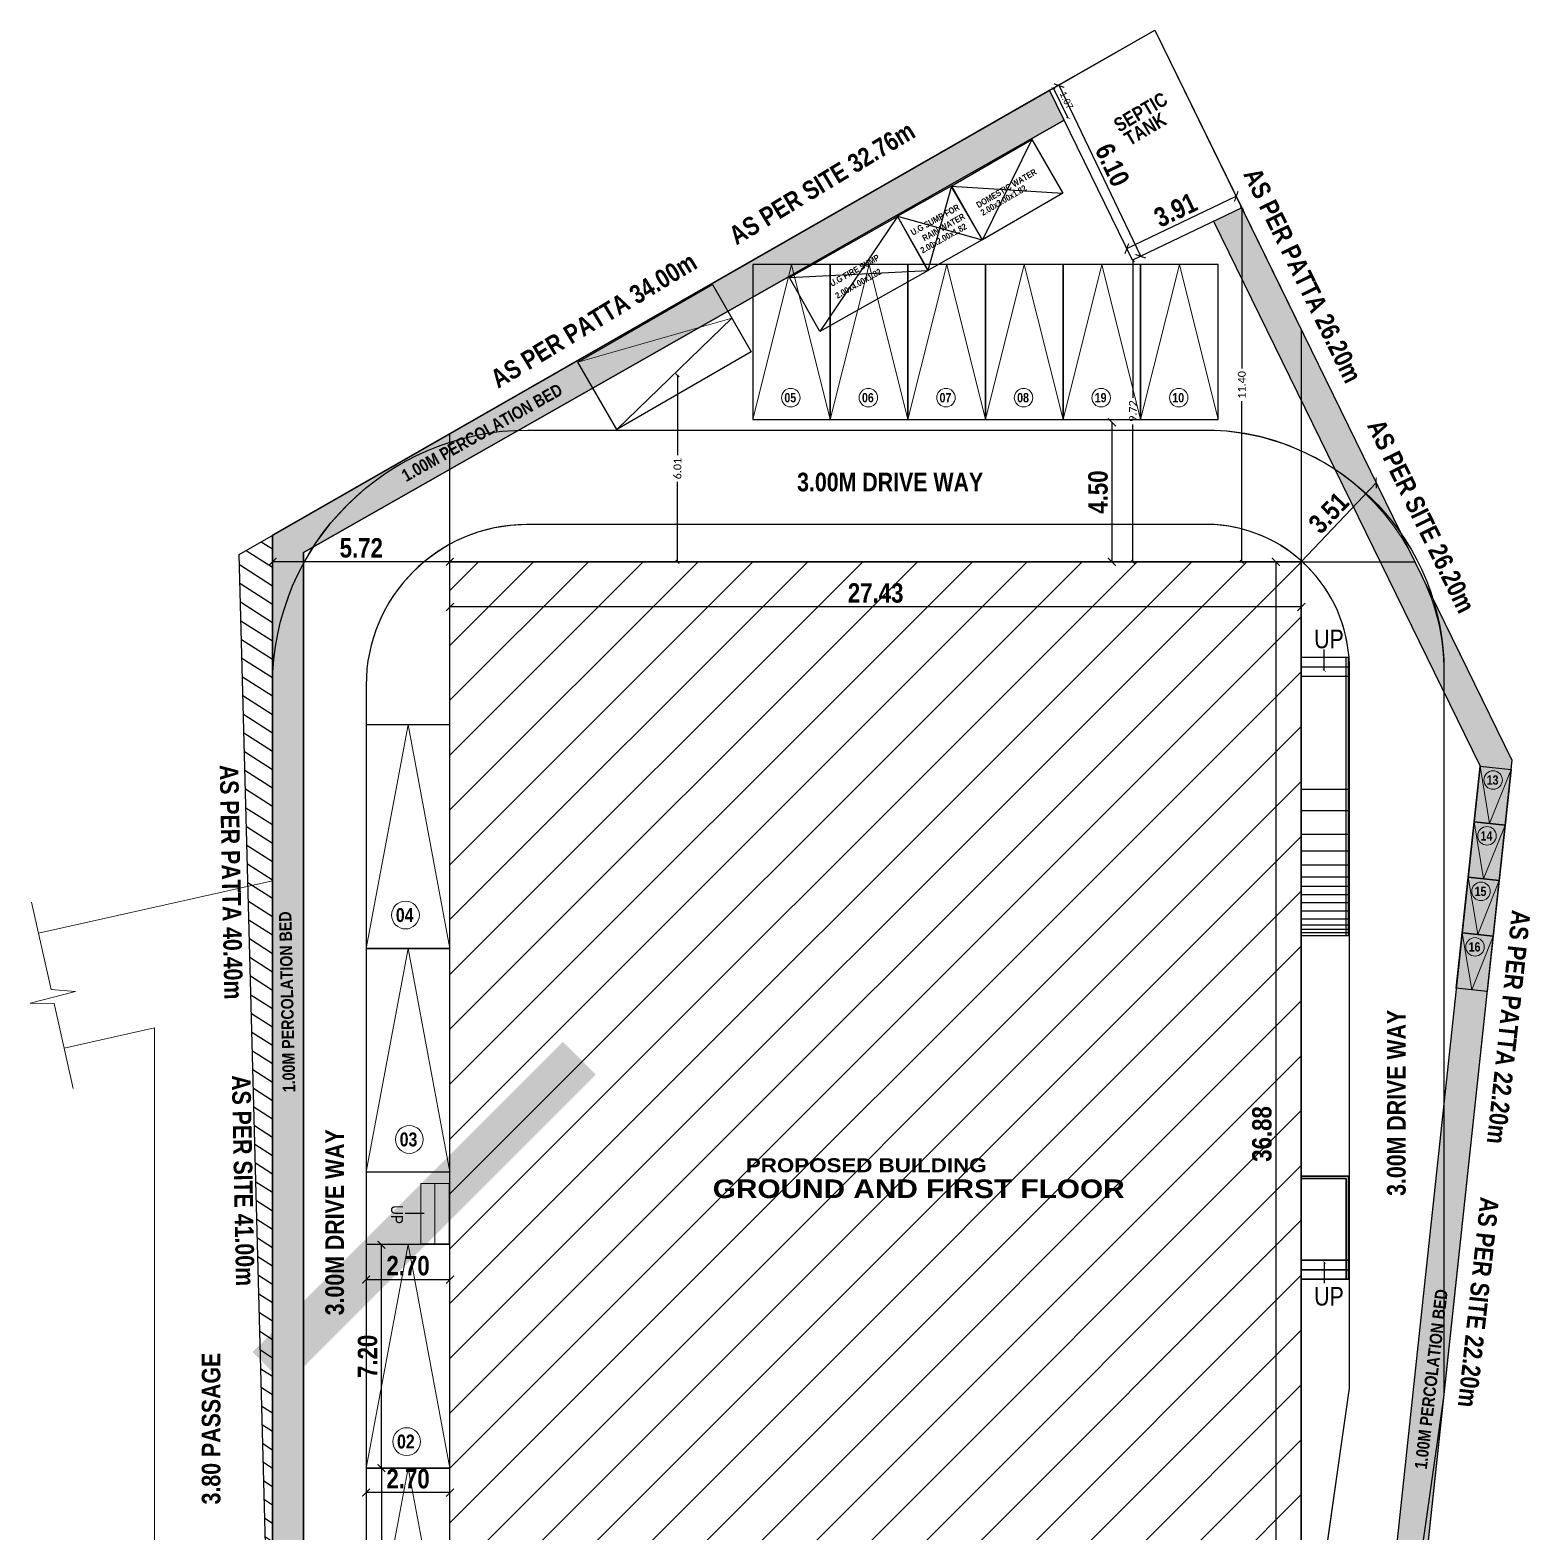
# Model space of a CAD drawing. Header units: metres. Extents: x -1560520 to -1560300, y 43639 to 43729.
# Drawn here: x -1560515.5 to -1560467.17, y 43680.48 to 43728.88 of the extents above; entities that cross this region are included whole.
import ezdxf
from ezdxf.enums import TextEntityAlignment as Align

# ---------------------------------------------------------------- set-up
doc = ezdxf.new("R2010")
doc.units = ezdxf.units.M
doc.header["$LTSCALE"] = 750
doc.header["$MEASUREMENT"] = 0
doc.header["$PDMODE"] = 35
doc.header["$PDSIZE"] = 50
doc.linetypes.add('( Hidden )', pattern=[0.375, 0.25, -0.125])
doc.linetypes.add('HIDDEN2', pattern=[0.1875, 0.125, -0.0625])
doc.layers.get('0').update_dxf_attribs({"lineweight": 5})
doc.layers.get('Defpoints').update_dxf_attribs({"lineweight": 0})
for name, color, linetype in [('A-ELEV-LGHT', 1, 'Continuous'), ('A-WALL-MSNY', 5, 'Continuous'), ('BLK_1_LVL_0_BLDG_FOOT_PRINT', 1, 'Continuous'), ('BLK_1_LVL_0_REAR_SETBACK', 11, 'Continuous'), ('BLK_1_LVL_0_SIDE_SETBACK1', 171, 'Continuous'), ('BLK_1_LVL_0_SIDE_SETBACK2', 102, 'Continuous'), ('BOUNDARY', 7, 'Continuous'), ('BOUNDRY', 6, 'Continuous'), ('CLIENT', 7, 'Continuous'), ('Cmda Text', 7, 'Continuous'), ('DRIVEWAY', 22, 'Continuous'), ('PLOT_BOUNDARY', 70, 'Continuous'), ('RWH', 4, 'Continuous'), ('SEPTIC_TANK_1', 146, 'Continuous')]:
    doc.layers.add(name, color=color, linetype=linetype)
for name, color, linetype, plot in [('BLK_1_COVERED_AREA', 140, 'Continuous', False), ('PARKING_SLOT', 30, 'Continuous', False), ('TWO_WHEELER_PARKING', 2, 'Continuous', False)]:
    doc.layers.add(name, color=color, linetype=linetype, plot=plot)
for name, color, linetype, lineweight in [('CAR', 1, 'Continuous', 13), ('hatch', 250, 'Continuous', 5), ('TEXT', 2, 'Continuous', 20), ('wall', 7, 'Continuous', 30)]:
    doc.layers.add(name, color=color, linetype=linetype, lineweight=lineweight)
doc.styles.add('AP DIM', font='swisscb.ttf')
doc.styles.add('CGR', font='ariblk.ttf')
doc.styles.add('cmda', font='swisscb.ttf')
doc.styles.add('MD', font='swissck.ttf')
doc.styles.add('SLS-Calibri', font='calibri.ttf')
doc.styles.get("Standard").update_dxf_attribs({"font": 'arial.ttf'})
doc.dimstyles.new('DURAI BUI', dxfattribs={"dimtxt": 0.25, "dimasz": 0.1, "dimexe": 0.18, "dimexo": 0.0625, "dimgap": 0.05, "dimtad": 1, "dimzin": 4, "dimdsep": 46, "dimtxsty": 'AP DIM', "dimblk": 'ARCHTICK', "dimcen": 0.09, "dimse1": 1, "dimse2": 1, "dimclrd": 8, "dimclre": 8, "dimclrt": 7, "dimadec": 0, "dimazin": 0, "dimtfac": 1, "dimtofl": 0, "dimtmove": 2, "dimatfit": 3, "dimfxl": 0, "dimtolj": 1, "dimtzin": 0, "dimarcsym": 0})
doc.dimstyles.new('SLS-ProjectName-OuterBlock(FloorPlan)', dxfattribs={"dimtxt": 0.25, "dimasz": 0.1, "dimexe": 0, "dimexo": 0, "dimgap": 0.1, "dimtad": 0, "dimzin": 1, "dimdsep": 46, "dimtxsty": 'SLS-Calibri', "dimblk1": 'OBLIQUE', "dimblk2": 'OBLIQUE', "dimsah": 1, "dimcen": 0, "dimse1": 1, "dimse2": 1, "dimadec": 0, "dimazin": 0, "dimtfac": 1, "dimtofl": 0, "dimtmove": 2, "dimatfit": 3, "dimfxl": 0, "dimtolj": 1, "dimtzin": 0, "dimlwd": -1, "dimarcsym": 0})
doc.dimstyles.get("Standard").update_dxf_attribs({"dimtxt": 0.22, "dimasz": 0.1, "dimexe": 0.18, "dimexo": 0.0625, "dimgap": 0.09, "dimtad": 1, "dimtoh": 1, "dimzin": 4, "dimdsep": 46, "dimtxsty": 'Standard', "dimblk": 'ARCHTICK', "dimcen": 0.09, "dimse1": 1, "dimse2": 1, "dimadec": 0, "dimazin": 0, "dimtfac": 1, "dimtix": 1, "dimtofl": 0, "dimtmove": 0, "dimatfit": 3, "dimldrblk": 'ARCHTICK', "dimfxl": 0, "dimtolj": 1, "dimtzin": 0, "dimarcsym": 0})

# ---------------------------------------------------------------- blocks, each defined once
blk = doc.blocks.new('_ArchTick')
at = {"color": 0, "linetype": 'ByBlock', "const_width": 0.15}
blk.add_lwpolyline([(-0.5, -0.5), (0.5, 0.5)], dxfattribs=at)
blk = doc.blocks.new('*D217')
at = {"color": 8, "lineweight": -2}
blk.add_line((-1560474.533987098, 43711.74289789959), (-1560472.119088484, 43714.28790224587), dxfattribs=at)
at = {"layer": 'Defpoints', "color": 0}
for p in [(-1560472.119088484, 43714.287902246), (-1560472.119088484, 43714.28790224587), (-1560474.533987099, 43711.7428978997)]:
    blk.add_point(p, dxfattribs=at)
at = {"color": 8, "lineweight": -2, "xscale": 0.25, "yscale": 0.25, "zscale": 0.25}
for p, rotation in [((-1560472.119088484, 43714.28790224587), 46.50261009259465), ((-1560474.533987098, 43711.74289789959), 226.5026100925946)]:
    blk.add_blockref('_ArchTick', p, dxfattribs=dict(at, rotation=rotation))
at = {"color": 7, "insert": (-1560473.649938032, 43713.32226744352), "char_height": 0.625, "attachment_point": 5, "rotation": 46.50261009259463, "style": 'AP DIM'}
blk.add_mtext('\\A1;3.51', dxfattribs=at)
blk = doc.blocks.new('A$C31197216')
at = {"layer": 'CAR'}
for p, q in [((-49.21249999990685, 0), (1.45519e-11, -196.8499999998603)), ((1.45519e-11, -196.8499999998603), (49.21249999990685, 0))]:
    blk.add_line(p, q, dxfattribs=at)
blk.add_lwpolyline([(-49.21249999989232, -196.8499999998603), (49.21249999990685, -196.8499999998603), (49.21249999990685, 0), (-49.21249999990685, 0)], close=True, dxfattribs=at)
blk = doc.blocks.new('*D219')
at = {"color": 8, "lineweight": -2}
blk.add_line((-1560474.533987099, 43710.28969143616), (-1560501.965987555, 43710.28969143616), dxfattribs=at)
at = {"layer": 'Defpoints', "color": 0}
for p in [(-1560501.965987555, 43711.74289789968), (-1560474.533987099, 43711.74289789968), (-1560501.965987555, 43710.28969143616)]:
    blk.add_point(p, dxfattribs=at)
at = {"color": 8, "lineweight": -2, "xscale": 0.25, "yscale": 0.25, "zscale": 0.25, "rotation": 180}
blk.add_blockref('_ArchTick', (-1560501.965987555, 43710.28969143616), dxfattribs=at)
at = {"color": 8, "lineweight": -2, "xscale": 0.25, "yscale": 0.25, "zscale": 0.25}
blk.add_blockref('_ArchTick', (-1560474.533987099, 43710.28969143616), dxfattribs=at)
at = {"color": 7, "insert": (-1560488.249987327, 43710.7351053972), "char_height": 0.625, "attachment_point": 5, "style": 'AP DIM'}
blk.add_mtext('\\A1;27.43', dxfattribs=at)
blk = doc.blocks.new('*D220')
at = {"color": 8, "lineweight": -2}
blk.add_line((-1560475.355958273, 43711.74289789968), (-1560475.355958273, 43674.86209789968), dxfattribs=at)
at = {"layer": 'Defpoints', "color": 0}
for p in [(-1560474.533987099, 43711.74289789968), (-1560475.355958273, 43674.86209789968), (-1560474.533987099, 43674.86209789968)]:
    blk.add_point(p, dxfattribs=at)
at = {"color": 8, "lineweight": -2, "xscale": 0.25, "yscale": 0.25, "zscale": 0.25}
for p, rotation in [((-1560475.355958273, 43711.74289789968), 90), ((-1560475.355958273, 43674.86209789968), 270)]:
    blk.add_blockref('_ArchTick', p, dxfattribs=dict(at, rotation=rotation))
at = {"color": 7, "insert": (-1560475.801372235, 43693.30249789944), "char_height": 0.625, "attachment_point": 5, "rotation": 90, "style": 'AP DIM'}
blk.add_mtext('\\A1;36.88', dxfattribs=at)
blk = doc.blocks.new('*D224')
at = {"color": 8, "lineweight": -2}
blk.add_line((-1560501.965987555, 43711.74289789968), (-1560507.680987555, 43711.74289789968), dxfattribs=at)
at = {"layer": 'Defpoints', "color": 0}
for p in [(-1560507.680987555, 43711.74289789968), (-1560507.680987555, 43711.74289789968), (-1560501.965987555, 43711.74289789968)]:
    blk.add_point(p, dxfattribs=at)
at = {"color": 8, "lineweight": -2, "xscale": 0.25, "yscale": 0.25, "zscale": 0.25, "rotation": 180}
blk.add_blockref('_ArchTick', (-1560507.680987555, 43711.74289789968), dxfattribs=at)
at = {"color": 8, "lineweight": -2, "xscale": 0.25, "yscale": 0.25, "zscale": 0.25}
blk.add_blockref('_ArchTick', (-1560501.965987555, 43711.74289789968), dxfattribs=at)
at = {"color": 7, "insert": (-1560504.823487555, 43712.18871770487), "char_height": 0.625, "attachment_point": 5, "style": 'AP DIM'}
blk.add_mtext('\\A1;5.72', dxfattribs=at)
blk = doc.blocks.new('*D225')
at = {"color": 8, "lineweight": -2}
blk.add_line((-1560480.63601387, 43716.23869789968), (-1560480.63601387, 43711.74289789968), dxfattribs=at)
at = {"layer": 'Defpoints', "color": 0}
for p in [(-1560480.703152369, 43716.23869789968), (-1560480.703152369, 43711.74289789968), (-1560480.63601387, 43711.74289789968)]:
    blk.add_point(p, dxfattribs=at)
at = {"color": 8, "lineweight": -2, "xscale": 0.25, "yscale": 0.25, "zscale": 0.25}
for p, rotation in [((-1560480.63601387, 43716.23869789968), 90), ((-1560480.63601387, 43711.74289789968), 270)]:
    blk.add_blockref('_ArchTick', p, dxfattribs=dict(at, rotation=rotation))
at = {"color": 7, "insert": (-1560481.081833674, 43713.99079789942), "char_height": 0.625, "attachment_point": 5, "rotation": 90, "style": 'AP DIM'}
blk.add_mtext('\\A1;4.50', dxfattribs=at)
blk = doc.blocks.new('*D226')
at = {"color": 8, "lineweight": -2}
blk.add_line((-1560479.710235242, 43721.58982182305), (-1560482.338883507, 43727.0902810829), dxfattribs=at)
at = {"layer": 'Defpoints', "color": 0}
for p in [(-1560482.606766122, 43726.96226101438), (-1560482.338883507, 43727.0902810829), (-1560479.978117857, 43721.46180175453)]:
    blk.add_point(p, dxfattribs=at)
at = {"color": 8, "lineweight": -2, "xscale": 0.25, "yscale": 0.25, "zscale": 0.25}
for p, rotation in [((-1560482.338883507, 43727.0902810829), 115.5429555770921), ((-1560479.710235242, 43721.58982182305), 295.5429555770922)]:
    blk.add_blockref('_ArchTick', p, dxfattribs=dict(at, rotation=rotation))
at = {"color": 7, "insert": (-1560480.622679163, 43724.53210845601), "char_height": 0.625, "attachment_point": 5, "rotation": 295.54295557709213, "style": 'AP DIM'}
blk.add_mtext('\\A1;6.10', dxfattribs=at)
blk = doc.blocks.new('*D227')
at = {"color": 8, "lineweight": -2}
blk.add_line((-1560480.157344813, 43721.83683503128), (-1560476.630662881, 43723.52222272334), dxfattribs=at)
at = {"layer": 'Defpoints', "color": 0}
for p in [(-1560476.630662881, 43723.52222272334), (-1560476.451435925, 43723.14718944683), (-1560479.978117856, 43721.46180175466)]:
    blk.add_point(p, dxfattribs=at)
at = {"color": 8, "lineweight": -2, "xscale": 0.25, "yscale": 0.25, "zscale": 0.25}
for p, rotation in [((-1560476.630662881, 43723.52222272334), 25.54295557063936), ((-1560480.157344813, 43721.83683503128), 205.5429555706393)]:
    blk.add_blockref('_ArchTick', p, dxfattribs=dict(at, rotation=rotation))
at = {"color": 7, "insert": (-1560478.58606085, 43723.08140908869), "char_height": 0.625, "attachment_point": 5, "rotation": 25.542955570639368, "style": 'AP DIM'}
blk.add_mtext('\\A1;3.91', dxfattribs=at)
blk = doc.blocks.new('A$C5BB5089D')
at = {"layer": 'CAR'}
for p, q in [((0, 7.200000000000045), (-1.349999999999965, 0)), ((1.350000000000022, 0), (0, 7.200000000000045))]:
    blk.add_line(p, q, dxfattribs=at)
blk.add_lwpolyline([(-1.349999999999965, 0), (1.350000000000022, 0), (1.350000000000022, 7.200000000000045), (-1.349999999999965, 7.200000000000045)], close=True, dxfattribs=at)
blk = doc.blocks.new('*D229')
at = {"color": 8, "lineweight": -2}
blk.add_line((-1560504.173237949, 43682.53528297548), (-1560504.173237949, 43675.33528297547), dxfattribs=at)
at = {"layer": 'Defpoints', "color": 0}
for p in [(-1560504.665987555, 43682.53528297548), (-1560504.665987555, 43675.33528297547), (-1560504.173237949, 43675.33528297547)]:
    blk.add_point(p, dxfattribs=at)
at = {"color": 8, "lineweight": -2, "xscale": 0.25, "yscale": 0.25, "zscale": 0.25}
for p, rotation in [((-1560504.173237949, 43682.53528297548), 90), ((-1560504.173237949, 43675.33528297547), 270)]:
    blk.add_blockref('_ArchTick', p, dxfattribs=dict(at, rotation=rotation))
at = {"color": 7, "insert": (-1560504.61865191, 43678.93528297522), "char_height": 0.625, "attachment_point": 5, "rotation": 90, "style": 'AP DIM'}
blk.add_mtext('\\A1;7.20', dxfattribs=at)
blk = doc.blocks.new('*D230')
at = {"color": 8, "lineweight": -2}
blk.add_line((-1560504.173237949, 43682.53528297548), (-1560504.173237949, 43689.73528297548), dxfattribs=at)
at = {"layer": 'Defpoints', "color": 0}
for p in [(-1560504.665987555, 43689.73528297548), (-1560504.173237949, 43689.73528297548), (-1560504.665987555, 43682.53528297548)]:
    blk.add_point(p, dxfattribs=at)
at = {"color": 8, "lineweight": -2, "xscale": 0.25, "yscale": 0.25, "zscale": 0.25}
for p, rotation in [((-1560504.173237949, 43689.73528297548), 90), ((-1560504.173237949, 43682.53528297548), 270)]:
    blk.add_blockref('_ArchTick', p, dxfattribs=dict(at, rotation=rotation))
at = {"color": 7, "insert": (-1560504.61865191, 43686.13528297522), "char_height": 0.625, "attachment_point": 5, "rotation": 90, "style": 'AP DIM'}
blk.add_mtext('\\A1;7.20', dxfattribs=at)
blk = doc.blocks.new('*D231')
at = {"color": 8, "lineweight": -2}
blk.add_line((-1560504.665987555, 43688.60915895375), (-1560501.965987555, 43688.60915895375), dxfattribs=at)
at = {"layer": 'Defpoints', "color": 0}
for p in [(-1560504.665987555, 43689.39836641223), (-1560501.965987555, 43689.39836641223), (-1560501.965987555, 43688.60915895375)]:
    blk.add_point(p, dxfattribs=at)
at = {"color": 8, "lineweight": -2, "xscale": 0.25, "yscale": 0.25, "zscale": 0.25, "rotation": 180}
blk.add_blockref('_ArchTick', (-1560504.665987555, 43688.60915895375), dxfattribs=at)
at = {"color": 8, "lineweight": -2, "xscale": 0.25, "yscale": 0.25, "zscale": 0.25}
blk.add_blockref('_ArchTick', (-1560501.965987555, 43688.60915895375), dxfattribs=at)
at = {"color": 7, "insert": (-1560503.315987555, 43689.05457291479), "char_height": 0.625, "attachment_point": 5, "style": 'AP DIM'}
blk.add_mtext('\\A1;2.70', dxfattribs=at)
blk = doc.blocks.new('*D232')
at = {"color": 8, "lineweight": -2}
blk.add_line((-1560501.965987555, 43681.74373200274), (-1560504.665987555, 43681.74373200274), dxfattribs=at)
at = {"layer": 'Defpoints', "color": 0}
for p in [(-1560504.665987555, 43682.53528297548), (-1560501.965987555, 43682.53528297548), (-1560504.665987555, 43681.74373200274)]:
    blk.add_point(p, dxfattribs=at)
at = {"color": 8, "lineweight": -2, "xscale": 0.25, "yscale": 0.25, "zscale": 0.25, "rotation": 180}
blk.add_blockref('_ArchTick', (-1560504.665987555, 43681.74373200274), dxfattribs=at)
at = {"color": 8, "lineweight": -2, "xscale": 0.25, "yscale": 0.25, "zscale": 0.25}
blk.add_blockref('_ArchTick', (-1560501.965987555, 43681.74373200274), dxfattribs=at)
at = {"color": 7, "insert": (-1560503.315987555, 43682.18914596377), "char_height": 0.625, "attachment_point": 5, "style": 'AP DIM'}
blk.add_mtext('\\A1;2.70', dxfattribs=at)
blk = doc.blocks.new('*D183')
at = {"layer": 'Defpoints', "color": 0}
for p in [(-1560482.647120038, 43726.93915367207), (-1560482.516079347, 43727.00323487737), (-1560482.178747522, 43725.98137115232)]:
    blk.add_point(p, dxfattribs=at)
at = {"layer": 'RWH', "color": 0, "lineweight": -2}
blk.add_line((-1560482.04770683, 43726.04545235762), (-1560482.516079347, 43727.00323487737), dxfattribs=at)
at = {"layer": 'RWH', "color": 0, "lineweight": -2, "xscale": 0.1, "yscale": 0.1, "zscale": 0.1}
for p, rotation in [((-1560482.516079347, 43727.00323487737), 116.059447370734), ((-1560482.04770683, 43726.04545235762), 296.0594473707339)]:
    blk.add_blockref('_ArchTick', p, dxfattribs=dict(at, rotation=rotation))
at = {"layer": 'RWH', "color": 0, "insert": (-1560482.100135755, 43726.61322615376), "char_height": 0.22, "attachment_point": 5, "rotation": 296.059447370734}
blk.add_mtext('\\A1;1.07', dxfattribs=at)
blk = doc.blocks.new('_Oblique')
at = {"color": 0, "linetype": 'ByBlock', "lineweight": -2}
blk.add_line((-0.5, -0.5), (0.5, 0.5), dxfattribs=at)
blk = doc.blocks.new('*D187')
at = {"layer": 'Defpoints', "color": 0}
for p in [(-1560479.978117857, 43721.46180175467), (-1560479.978117857, 43711.74289789864), (-1560479.960927454, 43711.74289789864)]:
    blk.add_point(p, dxfattribs=at)
at = {"layer": 'SEPTIC_TANK_1', "color": 0}
for p, q in [((-1560479.960927454, 43721.46180175467), (-1560479.960927454, 43717.03263828819)), ((-1560479.960927454, 43711.74289789864), (-1560479.960927454, 43716.17206136511))]:
    blk.add_line(p, q, dxfattribs=at)
at = {"layer": 'SEPTIC_TANK_1', "color": 0, "xscale": 0.1, "yscale": 0.1, "zscale": 0.1}
for p, rotation in [((-1560479.960927454, 43721.46180175467), 90), ((-1560479.960927454, 43711.74289789864), 270)]:
    blk.add_blockref('_Oblique', p, dxfattribs=dict(at, rotation=rotation))
at = {"layer": 'SEPTIC_TANK_1', "color": 0, "lineweight": -2, "insert": (-1560479.960927454, 43716.60234982639), "char_height": 0.25, "attachment_point": 5, "rotation": 90, "style": 'SLS-Calibri'}
blk.add_mtext('\\A1;9.72', dxfattribs=at)
blk = doc.blocks.new('*D188')
at = {"layer": 'Defpoints', "color": 0}
for p in [(-1560476.451435925, 43723.1471894466), (-1560476.451435925, 43711.74289789968), (-1560476.451435926, 43711.74289789968)]:
    blk.add_point(p, dxfattribs=at)
at = {"layer": 'SEPTIC_TANK_1', "color": 0}
for p, q in [((-1560476.451435926, 43723.1471894466), (-1560476.451435926, 43717.97042828853)), ((-1560476.451435926, 43711.74289789968), (-1560476.451435926, 43716.91965905776))]:
    blk.add_line(p, q, dxfattribs=at)
at = {"layer": 'SEPTIC_TANK_1', "color": 0, "xscale": 0.1, "yscale": 0.1, "zscale": 0.1}
for p, rotation in [((-1560476.451435926, 43723.1471894466), 90), ((-1560476.451435926, 43711.74289789968), 270)]:
    blk.add_blockref('_Oblique', p, dxfattribs=dict(at, rotation=rotation))
at = {"layer": 'SEPTIC_TANK_1', "color": 0, "lineweight": -2, "insert": (-1560476.451435926, 43717.44504367288), "char_height": 0.25, "attachment_point": 5, "rotation": 90, "style": 'SLS-Calibri'}
blk.add_mtext('\\A1;11.40', dxfattribs=at)
blk = doc.blocks.new('*D261')
at = {"layer": 'Defpoints', "color": 0}
for p in [(-1560496.234845662, 43717.75065870201), (-1560494.635404442, 43717.75065870201), (-1560496.234845662, 43711.74289789969)]:
    blk.add_point(p, dxfattribs=at)
at = {"layer": 'DRIVEWAY', "color": 0}
for p, q in [((-1560494.635404442, 43717.75065870201), (-1560494.635404442, 43715.17495137775)), ((-1560494.635404442, 43711.74289789969), (-1560494.635404442, 43714.31860522393))]:
    blk.add_line(p, q, dxfattribs=at)
at = {"layer": 'DRIVEWAY', "color": 0, "xscale": 0.1, "yscale": 0.1, "zscale": 0.1}
for p, rotation in [((-1560494.635404442, 43717.75065870201), 90), ((-1560494.635404442, 43711.74289789969), 270)]:
    blk.add_blockref('_Oblique', p, dxfattribs=dict(at, rotation=rotation))
at = {"layer": 'DRIVEWAY', "color": 0, "lineweight": -2, "insert": (-1560494.635404442, 43714.7467783006), "char_height": 0.25, "attachment_point": 5, "rotation": 90, "style": 'SLS-Calibri'}
blk.add_mtext('\\A1;6.01', dxfattribs=at)

msp = doc.modelspace()

# ---------------------------------------------------------------- hatches: boundary and pattern name
at = {"layer": 'BOUNDARY'}
h = msp.add_hatch(dxfattribs=at)
h.set_pattern_fill('ANSI31', color=8, scale=3.999991999999997, angle=102.5581968054167)
h.set_pattern_definition([(147.5581968054166, (-1560088.305436462, 43531.49162036674), (-0.2682208019670638, -0.4219675359469555), [])])
h.paths.add_polyline_path([(-1560507.680987555, 43671.59914499147), (-1560507.680987555, 43712.6002530547), (-1560508.758723248, 43711.98294780206)])
at = {"layer": 'BOUNDRY'}
h = msp.add_hatch(dxfattribs=at)
h.set_pattern_fill('HONEY', color=8, scale=2)
h.set_pattern_definition([(0, (-1560854.514480822, 43286.84376629828), (0.375, 0.2165063509461096), [0.25, -0.5]), (120, (-1560854.514480822, 43286.84376629828), (-0.3749999999999999, 0.2165063509461097), [0.2499999999999998, -0.5]), (59.99999999999999, (-1560854.514480822, 43286.84376629828), (1e-16, 0.4330127018922196), [-0.5, 0.25])])
h.paths.add_polyline_path([(-1560477.353734855, 43722.71598426832), (-1560468.771078719, 43705.16517222207), (-1560470.714874045, 43687.0729179111), (-1560472.62830547, 43669.25286030282), (-1560471.635134303, 43669.14615599487), (-1560467.745976164, 43705.34525428682), (-1560476.451435925, 43723.14718944677)])
h.paths.add_polyline_path([(-1560506.680987557, 43712.03843431908), (-1560482.178747522, 43725.98137115232), (-1560482.648451394, 43726.94187618175), (-1560507.680987555, 43712.6002530547), (-1560507.680987555, 43672.58401190772), (-1560506.680987555, 43672.58401190772)])
at = {"layer": 'hatch'}
h = msp.add_hatch(dxfattribs=at)
h.set_pattern_fill('ANSI31', color=256, scale=10)
h.set_pattern_definition([(45, (-1560492.430805594, 43692.06904847758), (-0.8838834764831842, 0.8838834764831844), [])])
h.paths.add_polyline_path([(-1560501.965987555, 43711.74289789968), (-1560474.533987099, 43711.74289789968), (-1560474.533987099, 43674.86209789968), (-1560501.965987555, 43674.86209789968)])

# ---------------------------------------------------------------- linework, layer by layer
at = {"color": 255, "linetype": '( Hidden )', "ltscale": 5}
for p, q in [((-1560499.451772278, 43715.99094176076), (-1560477.327433664, 43715.99094176076)), ((-1560499.502775237, 43712.94294176077), (-1560477.327433664, 43712.94294176077)), ((-1560472.985175238, 43708.3674054136), (-1560472.985175238, 43685.39390173003)), ((-1560469.937175238, 43708.20376313433), (-1560469.937175238, 43686.10818752025)), ((-1560504.665987555, 43707.76134176076), (-1560504.665987555, 43669.4507717649)), ((-1560473.024661133, 43684.83590648723), (-1560475.352266196, 43668.47197713837)), ((-1560469.967549003, 43684.68427991158), (-1560472.259759309, 43668.56918888013))]:
    msp.add_line(p, q, dxfattribs=at)
at = {"color": 255, "linetype": '( Hidden )', "ltscale": 20}
msp.add_line((-1560471.029719837, 43712.06023471672), (-1560470.64986141, 43711.28345609028), dxfattribs=at)
msp.add_line((-1560471.029719837, 43712.06023471672), (-1560470.64986141, 43711.28345609028), dxfattribs=at)
at = {"color": 255}
for p, q in [((-1560507.680987555, 43701.45889253), (-1560515.225898511, 43699.77818401343)), ((-1560511.480979955, 43696.71927109416), (-1560514.39966179, 43696.06910392277)), ((-1560511.480979955, 43667.33628518383), (-1560511.480979955, 43696.71927109416)), ((-1560502.905787555, 43691.70229789968), (-1560502.905787555, 43689.76046789957)), ((-1560502.905787555, 43691.70229789968), (-1560501.991387555, 43691.70229789968)), ((-1560502.448587555, 43691.70229789968), (-1560502.448587555, 43689.76046789957)), ((-1560501.991387555, 43691.70229789968), (-1560501.991387555, 43689.76046789957)), ((-1560501.991387555, 43689.76046789957), (-1560502.905787555, 43689.76046789957))]:
    msp.add_line(p, q, dxfattribs=at)
at = {"color": 1}
for points in [[(-1560468.772046898, 43705.15616069891), (-1560467.777768869, 43705.04933747232), (-1560467.970050678, 43703.25963702107), (-1560468.964328705, 43703.36646024694)], [(-1560468.964328705, 43703.36646024754), (-1560467.970050677, 43703.25963702095), (-1560468.162332485, 43701.46993656971), (-1560469.156610511, 43701.57675979558)], [(-1560469.156610512, 43701.57675979567), (-1560468.162332484, 43701.46993656906), (-1560468.354614292, 43699.68023611781), (-1560469.348892318, 43699.78705934369)], [(-1560469.348892319, 43699.78705934377), (-1560468.354614292, 43699.68023611716), (-1560468.5468961, 43697.89053566592), (-1560469.541174125, 43697.9973588918)]]:
    msp.add_lwpolyline(points, close=True, dxfattribs=at)
at = {"color": 1, "flags": 128}
for points in [[(-1560468.772046901, 43705.15616068176), (-1560468.467189693, 43703.31304861685), (-1560467.777768872, 43705.04933745848)], [(-1560468.964328707, 43703.3664602304), (-1560468.6594715, 43701.52334816549), (-1560467.970050679, 43703.25963700714)], [(-1560469.156610514, 43701.57675977851), (-1560468.851753308, 43699.73364771359), (-1560468.162332487, 43701.46993655525)], [(-1560469.348892322, 43699.78705932662), (-1560469.044035114, 43697.94394726172), (-1560468.354614293, 43699.68023610336)]]:
    msp.add_lwpolyline(points, dxfattribs=at)
at = {"color": 255}
msp.add_lwpolyline([(-1560514.109942297, 43694.76851685091), (-1560514.720159195, 43697.50785690627), (-1560515.495722609, 43697.52203841898), (-1560514.027855988, 43697.89333223071), (-1560514.820291949, 43697.95736537677), (-1560515.447753262, 43700.77411776457)], dxfattribs=at)
at = {"color": 255, "linetype": '( Hidden )', "ltscale": 5}
for centre, radius, start, end in [((-1560499.451387555, 43707.76134176076), 8.229599999999907, 90, 180), ((-1560477.632646534, 43708.49153474757), 7.50561526101249, 28.39000018025052, 87.66944722780028), ((-1560499.484387555, 43707.76134176076), 5.181599999999999, 90, 180), ((-1560477.623293979, 43708.31396039332), 4.638426653773871, 0.660189777149961, 86.34292741445404), ((-1560476.947575238, 43708.20376313433), 7.010399999999998, 0, 26.05944740879455), ((-1560476.947575238, 43685.39390173003), 3.962399999999998, 351.9045539722786, 0)]:
    msp.add_arc(centre, radius, start, end, dxfattribs=at)
at = {"layer": 'A-ELEV-LGHT', "linetype": 'HIDDEN2', "ltscale": 2}
for p, q in [((-1560483.219037543, 43725.35316195305), (-1560484.810236277, 43722.11771969761)), ((-1560485.803763086, 43723.85041574115), (-1560486.564136942, 43721.13586330288)), ((-1560485.813917708, 43723.84763980736), (-1560482.215356112, 43723.62324184328)), ((-1560487.54096388, 43722.8736121467), (-1560490.044604093, 43719.16796973494)), ((-1560487.544158825, 43722.87929586772), (-1560484.820704377, 43722.11588518625)), ((-1560491.026133015, 43720.91055430249), (-1560486.559434958, 43721.13102757913))]:
    msp.add_line(p, q, dxfattribs=at)
at = {"layer": 'A-ELEV-LGHT'}
for p, q in [((-1560474.533987099, 43708.6671791839), (-1560473.009987098, 43708.6671791839)), ((-1560473.086187099, 43699.69428625652), (-1560473.086187099, 43708.6671791839)), ((-1560473.009987098, 43699.69428625652), (-1560473.009987098, 43708.6671791839)), ((-1560474.533987099, 43708.36237918391), (-1560473.009987098, 43708.36237918391)), ((-1560474.533987099, 43708.05757918391), (-1560473.009987098, 43708.05757918391)), ((-1560474.533987099, 43704.41868625653), (-1560473.009987098, 43704.41868625653)), ((-1560474.533987099, 43703.72580440395), (-1560473.009987098, 43703.72580440395)), ((-1560474.533987099, 43702.96497786063), (-1560473.009987098, 43702.96497786063)), ((-1560474.533987099, 43702.43075963602), (-1560473.009987098, 43702.43075963602)), ((-1560474.533987099, 43701.97402482761), (-1560473.009987098, 43701.97402482761)), ((-1560474.533987099, 43701.58661239422), (-1560473.009987098, 43701.58661239422)), ((-1560474.533987099, 43701.29299616435), (-1560473.009987098, 43701.29299616435)), ((-1560474.533987099, 43701.02384911549), (-1560473.009987098, 43701.02384911549)), ((-1560474.533987099, 43700.75877793975), (-1560473.009987098, 43700.75877793975)), ((-1560474.533987099, 43700.49220096823), (-1560473.009987098, 43700.49220096823)), ((-1560474.533987099, 43700.24047746349), (-1560473.009987098, 43700.24047746349)), ((-1560474.533987099, 43700.04769842658), (-1560473.009987098, 43700.04769842658)), ((-1560474.533987099, 43699.90749675815), (-1560473.009987098, 43699.90749675815)), ((-1560474.533987099, 43699.79756902043), (-1560473.009987098, 43699.79756902043)), ((-1560474.533987099, 43699.69428625652), (-1560473.009987098, 43699.69428625652))]:
    msp.add_line(p, q, dxfattribs=at)
at = {"layer": 'A-ELEV-LGHT', "linetype": 'HIDDEN2', "ltscale": 2}
for points in [[(-1560483.219037543, 43725.35316195305), (-1560482.215356112, 43723.62324184328), (-1560484.810236277, 43722.11771969761), (-1560485.813917708, 43723.84763980736)], [(-1560485.800726261, 43723.85931775109), (-1560484.820704377, 43722.11588518625), (-1560486.564136942, 43721.13586330288), (-1560487.544158825, 43722.87929586772)], [(-1560487.54096388, 43722.8736121467), (-1560486.559434958, 43721.13102757913), (-1560490.044604093, 43719.16796973494), (-1560491.026133015, 43720.91055430249)]]:
    msp.add_lwpolyline(points, close=True, dxfattribs=at)
at = {"layer": 'BLK_1_COVERED_AREA'}
msp.add_lwpolyline([(-1560501.965974823, 43711.74289444131), (-1560474.533974366, 43711.74289444131), (-1560474.533974366, 43674.86209444131), (-1560501.965974823, 43674.86209444131)], close=True, dxfattribs=at)
at = {"layer": 'BLK_1_LVL_0_BLDG_FOOT_PRINT'}
msp.add_lwpolyline([(-1560501.965987555, 43711.74289789959), (-1560474.533987098, 43711.74289789959), (-1560474.533987098, 43674.8620978996), (-1560501.965987555, 43674.8620978996)], close=True, dxfattribs=at)
at = {"layer": 'BLK_1_LVL_0_REAR_SETBACK', "linetype": 'ByBlock'}
msp.add_lwpolyline([(-1560501.965987555, 43715.87683998154), (-1560482.606766122, 43726.96226101432), (-1560479.255703722, 43728.88168192122), (-1560474.533987099, 43719.22616739571), (-1560474.533987099, 43711.74289789967), (-1560501.965987555, 43711.7428978997)], close=True, dxfattribs=at)
at = {"layer": 'BLK_1_LVL_0_SIDE_SETBACK1'}
msp.add_lwpolyline([(-1560507.680987555, 43711.74289789964), (-1560507.680987555, 43674.86209789968), (-1560501.965987555, 43674.86209797662), (-1560501.965987555, 43711.7428944412)], close=True, dxfattribs=at)
at = {"layer": 'BLK_1_LVL_0_SIDE_SETBACK2', "linetype": 'ByBlock'}
msp.add_lwpolyline([(-1560470.874536545, 43711.74289789968), (-1560467.745976164, 43705.34525428681), (-1560471.061112148, 43674.48897921678), (-1560474.533987099, 43674.86209790012), (-1560474.533987098, 43711.74289789968)], close=True, dxfattribs=at)
at = {"layer": 'BOUNDRY'}
msp.add_lwpolyline([(-1560501.965987555, 43711.74289789968), (-1560474.533987099, 43711.74289789968), (-1560474.533987099, 43674.86209789968), (-1560501.965987555, 43674.86209789968)], close=True, dxfattribs=at)
at = {"layer": 'CAR'}
for centre, radius in [((-1560490.983743735, 43717.03318321567), 0.2981739130548053), ((-1560488.483748734, 43717.03318321567), 0.2981739130548053), ((-1560485.983753735, 43717.03318321567), 0.2981739130548053), ((-1560483.483758734, 43717.03318321567), 0.2981739130548053), ((-1560480.983763735, 43717.03318321568), 0.2981739130548053), ((-1560478.483768735, 43717.03318321567), 0.2981739130548053), ((-1560468.353810333, 43704.71034943823), 0.2981739130548053), ((-1560468.552142525, 43702.91148875628), 0.2981739130548053), ((-1560468.744424333, 43701.12178830439), 0.2981739130548053), ((-1560503.399275575, 43700.35687572786), 0.447260869582208), ((-1560468.936706139, 43699.3320878525), 0.2981739130548053), ((-1560503.275463748, 43693.12583267251), 0.447260869582208), ((-1560503.36150874, 43683.38916972475), 0.447260869582208)]:
    msp.add_circle(centre, radius, dxfattribs=at)
at = {"layer": 'CLIENT', "color": 2, "ltscale": 2}
for p, q in [((-1560482.178747522, 43725.98137115232), (-1560506.680987557, 43712.03843431908)), ((-1560468.771078719, 43705.16517222207), (-1560477.353734855, 43722.71598426832)), ((-1560506.680987557, 43712.03843431908), (-1560506.680987555, 43672.58401190772)), ((-1560468.771078719, 43705.16517222207), (-1560470.714874045, 43687.0729179111)), ((-1560470.714874045, 43687.0729179111), (-1560472.62830547, 43669.25286030282))]:
    msp.add_line(p, q, dxfattribs=at)
at = {"layer": 'CLIENT', "color": 1}
msp.add_line((-1560507.680987555, 43712.6002530547), (-1560507.680987555, 43671.59914499141), dxfattribs=at)
at = {"layer": 'CLIENT', "color": 1, "flags": 128}
msp.add_lwpolyline([(-1560508.758723248, 43711.98294780206), (-1560479.255703722, 43728.88168192122), (-1560467.745976164, 43705.34525428682), (-1560471.826615267, 43667.3639095559), (-1560501.468196485, 43667.22007871892), (-1560507.680987555, 43671.59914499147)], close=True, dxfattribs=at)
at = {"layer": 'CLIENT'}
msp.add_lwpolyline([(-1560476.451435925, 43723.14718944677), (-1560479.970401754, 43721.46548925083), (-1560482.647117529, 43726.93914854163)], dxfattribs=at)
at = {"layer": 'DRIVEWAY', "color": 255}
msp.add_lwpolyline([(-1560472.259759309, 43668.56918888013), (-1560475.352266196, 43668.47197713837), (-1560472.985175238, 43685.11350702133), (-1560472.985175238, 43708.20376313433, 0.4023125990710402), (-1560477.327433664, 43712.94294176004), (-1560499.502775237, 43712.94294176077, 0.413171499535734), (-1560504.665987555, 43707.76134176076), (-1560504.665987555, 43669.4507717649), (-1560507.680987555, 43669.4507717649), (-1560507.680987555, 43707.76134176076, -0.4141998697751132), (-1560499.451772278, 43715.99094176076), (-1560477.327433664, 43715.99094176087, -0.400334256100161), (-1560469.937175238, 43708.20376313433), (-1560469.937175238, 43684.89781877815)], format="xyb", close=True, dxfattribs=at)
at = {"layer": 'PARKING_SLOT', "linetype": 'Continuous'}
for points in [[(-1560492.211119921, 43716.32827367244), (-1560489.711119923, 43716.32827367244), (-1560489.711119923, 43721.32827367246), (-1560492.211119921, 43721.32827367246)], [(-1560489.711139922, 43716.32827367244), (-1560487.211139923, 43716.32827367244), (-1560487.211139923, 43721.32827367246), (-1560489.711139922, 43721.32827367246)], [(-1560487.211139923, 43716.32827367244), (-1560484.711139923, 43716.32827367244), (-1560484.711139923, 43721.32827367246), (-1560487.211139923, 43721.32827367246)], [(-1560484.711139923, 43716.32827367244), (-1560482.211139924, 43716.32827367244), (-1560482.211139924, 43721.32827367246), (-1560484.711139923, 43721.32827367246)], [(-1560482.211139924, 43716.32827367244), (-1560479.711139923, 43716.32827367244), (-1560479.711139923, 43721.32827367246), (-1560482.211139924, 43721.32827367246)], [(-1560479.711144922, 43716.32827367244), (-1560477.211144924, 43716.32827367244), (-1560477.211144924, 43721.32827367246), (-1560479.711144922, 43721.32827367246)], [(-1560496.591077289, 43716.01226827951), (-1560497.841077288, 43718.17733178713), (-1560493.510950269, 43720.67733178713), (-1560492.26095027, 43718.51226827951)], [(-1560501.965987555, 43706.48523282332), (-1560504.665987555, 43706.48523282332), (-1560504.665987555, 43699.28523282331), (-1560501.965987555, 43699.28523282331)], [(-1560501.965987555, 43699.28523282331), (-1560504.665987555, 43699.28523282331), (-1560504.665987555, 43692.0852328233), (-1560501.965987555, 43692.0852328233)], [(-1560501.965987555, 43689.73528297548), (-1560504.665987555, 43689.73528297548), (-1560504.665987555, 43682.53528297548), (-1560501.965987555, 43682.53528297548)], [(-1560501.965987555, 43682.53528297548), (-1560504.665987555, 43682.53528297548), (-1560504.665987555, 43675.33528297547), (-1560501.965987555, 43675.33528297547)]]:
    msp.add_lwpolyline(points, close=True, dxfattribs=at)
at = {"layer": 'PLOT_BOUNDARY'}
msp.add_lwpolyline([(-1560507.680987555, 43712.6002530547), (-1560479.255703722, 43728.88168192122), (-1560467.745976164, 43705.34525428682), (-1560471.695215869, 43668.58693508183), (-1560502.053508498, 43667.63263405351), (-1560507.680987555, 43671.59914499147)], close=True, dxfattribs=at)
at = {"layer": 'RWH', "color": 130, "lineweight": -2}
msp.add_lwpolyline([(-1560482.178747522, 43725.98137115232), (-1560482.647117529, 43726.93914854163), (-1560507.680987555, 43712.6002530547), (-1560507.680987555, 43672.58401190772), (-1560506.680987555, 43672.58401190772), (-1560506.680987557, 43712.03843431908)], close=True, dxfattribs=at)
at = {"layer": 'SEPTIC_TANK_1', "color": 146, "lineweight": -2}
msp.add_lwpolyline([(-1560476.451435925, 43723.14718944677), (-1560479.970401754, 43721.46548925083), (-1560482.647117529, 43726.93914854163), (-1560479.255703722, 43728.88168192122)], close=True, dxfattribs=at)
at = {"layer": 'TWO_WHEELER_PARKING', "linetype": 'Continuous'}
for points in [[(-1560467.777768902, 43705.04933749209), (-1560467.970050631, 43703.25963703147), (-1560468.964328665, 43703.366460199), (-1560468.772046936, 43705.15616065962)], [(-1560467.970050759, 43703.25963704559), (-1560468.162332488, 43701.46993658498), (-1560469.156610522, 43701.57675975251), (-1560468.964328793, 43703.36646021313)], [(-1560468.162332561, 43701.46993657081), (-1560468.354614291, 43699.68023611018), (-1560469.348892326, 43699.78705927772), (-1560469.156610596, 43701.57675973834)], [(-1560468.354614374, 43699.68023614191), (-1560468.546896102, 43697.8905356813), (-1560469.541174137, 43697.99735884884), (-1560469.348892408, 43699.78705930945)]]:
    msp.add_lwpolyline(points, close=True, dxfattribs=at)
at = {"layer": 'wall', "color": 1}
for p, q in [((-1560474.533987099, 43691.93854222647), (-1560473.009987098, 43691.93854222647)), ((-1560474.533987099, 43691.86234222646), (-1560473.086187099, 43691.86234222646)), ((-1560473.086187099, 43691.86234222646), (-1560473.086187099, 43688.62091272696)), ((-1560473.009987098, 43691.93854222647), (-1560473.009987098, 43688.62091272696)), ((-1560474.533987099, 43689.23051272696), (-1560473.009987098, 43689.23051272696)), ((-1560474.533987099, 43688.92571272696), (-1560473.009987098, 43688.92571272696)), ((-1560474.533987099, 43688.62091272696), (-1560473.009987098, 43688.62091272696))]:
    msp.add_line(p, q, dxfattribs=at)

# ---------------------------------------------------------------- block references
at = {"layer": 'A-WALL-MSNY', "yscale": 0.0254, "zscale": 0.0254}
for p, xscale, rotation in [((-1560490.961117422, 43716.32828367246), 0.0254, 180), ((-1560488.461122423, 43716.32828367246), 0.0254, 180), ((-1560485.961127424, 43716.32828367246), 0.0254, 180), ((-1560483.461132424, 43716.32828367246), 0.0254, 180), ((-1560480.961137423, 43716.32828367246), 0.0254, 180), ((-1560478.461142422, 43716.32828367246), 0.0254, 180), ((-1560497.216069878, 43717.09480719856), -0.0254, 120)]:
    msp.add_blockref('A$C31197216', p, dxfattribs=dict(at, xscale=xscale, rotation=rotation))
at = {"layer": 'CAR', "color": 1}
for p in [(-1560503.315987557, 43699.28523282331), (-1560503.315987557, 43692.0852328233), (-1560503.315987557, 43682.53528297548), (-1560503.315987557, 43675.33528297547)]:
    msp.add_blockref('A$C5BB5089D', p, dxfattribs=at)

# ---------------------------------------------------------------- texts
at = {"layer": 'CLIENT', "color": 4, "style": 'CGR'}
for s, height, p in [('PROPOSED BUILDING', 0.4499991, (-1560492.430805594, 43692.06904847758)), ('GROUND AND FIRST FLOOR', 0.6, (-1560493.497811667, 43691.2372605597))]:
    msp.add_text(s, height=height, dxfattribs=at).set_placement(p)
at = {"layer": 'CLIENT', "color": 7, "linetype": 'ByBlock', "ltscale": 100, "attachment_point": 5, "style": 'AP DIM'}
for s, insert, char_height in [('\\A1;05', (-1560491.000535369, 43717.03160343916), 0.2981739130548053), ('\\A1;06', (-1560488.500540369, 43717.03160343916), 0.2981739130548053), ('\\A1;07', (-1560486.000545369, 43717.03160343916), 0.2981739130548053), ('\\A1;08', (-1560483.500550369, 43717.03160343916), 0.2981739130548053), ('\\A1;19', (-1560481.00055537, 43717.03160343916), 0.2981739130548053), ('\\A1;10', (-1560478.500560369, 43717.03160343916), 0.2981739130548053), ('\\A1;13', (-1560468.370547503, 43704.70827054251), 0.2981739130548053), ('\\A1;14', (-1560468.568879695, 43702.90940986056), 0.2981739130548053), ('\\A1;15', (-1560468.761161503, 43701.11970940869), 0.2981739130548053), ('\\A1;04', (-1560503.424463025, 43700.35450606308), 0.447260869582208), ('\\A1;16', (-1560468.95344331, 43699.3300089568), 0.2981739130548053), ('\\A1;03', (-1560503.300651199, 43693.12346300773), 0.447260869582208), ('\\A1;02', (-1560503.386696192, 43683.38680005996), 0.447260869582208)]:
    msp.add_mtext(s, dxfattribs=dict(at, insert=insert, char_height=char_height))
at = {"layer": 'Cmda Text', "style": 'cmda'}
for s, rotation, p in [('AS PER SITE 32.76m', 31.21044517054258, (-1560489.826563332, 43723.69622906885)), ('AS PER PATTA 26.20m', 296.023416065251, (-1560474.75617892, 43720.84404767056)), ('AS PER PATTA 34.00m', 31.21044517054258, (-1560497.18128106, 43719.27419487257)), ('AS PER SITE 26.20m', 296.023416065251, (-1560470.937183298, 43713.08569281888)), ('AS PER PATTA 40.40m', 271.1609361903009, (-1560509.309816171, 43701.41451811668)), ('AS PER PATTA 22.20m', 263.8162733569289, (-1560468.150527498, 43696.77688720943)), ('3.00M DRIVE WAY', 90, (-1560471.173231082, 43694.30531424717)), ('AS PER SITE 41.00m', 271.1609361903009, (-1560508.925171077, 43691.79419640058)), ('3.00M DRIVE WAY', 90, (-1560505.381570376, 43690.45597158319)), ('AS PER SITE 22.20m', 263.8162733569289, (-1560469.125166186, 43687.90816377753)), ('3.80 PASSAGE', 90, (-1560509.362989631, 43683.80737924718))]:
    msp.add_text(s, height=0.6, rotation=rotation, dxfattribs=at).set_placement(p, align=Align.CENTER)
for rotation, p in [(29.32672345620549, (-1560503.37661414, 43714.30828156449)), (91.25914324462823, (-1560506.948298939, 43694.65112299224)), (83.29812437031785, (-1560470.492532803, 43682.48479493103))]:
    msp.add_text('1.00M PERCOLATION BED ', height=0.4, rotation=rotation, dxfattribs=at).set_placement(p)
msp.add_text('3.00M DRIVE WAY', height=0.6, dxfattribs=at).set_placement((-1560487.7823646, 43714.01522447745), align=Align.CENTER)
at = {"layer": 'TEXT', "color": 0, "style": 'AP DIM'}
for s, height, rotation, p in [('SEPTIC', 0.4500000000000001, 30.43917798269739, (-1560480.403400395, 43725.57472867906)), ('TANK', 0.4500000000000001, 30.43917798269739, (-1560480.065284409, 43725.13590000315)), ('DOMESTIC WATER', 0.2, 30.43917798269771, (-1560484.933328629, 43723.13707865067)), ('2.00x3.00x1.82', 0.2, 30.43917798269771, (-1560484.791377031, 43722.8887466227)), ('U.G SUMP FOR', 0.2, 29.34130074286529, (-1560487.048858689, 43722.25143919147)), ('2.00x2.00x1.82', 0.2, 29.34130074286529, (-1560486.736036458, 43721.67558929406)), ('RAIN WATER', 0.2, 29.34130074286529, (-1560486.677072104, 43722.06577897562)), ('U.G FIRE SUMP ', 0.2, 29.70816211071998, (-1560489.655892498, 43720.60232504107)), ('2.00x4.00x1.82', 0.2, 29.70816211071998, (-1560489.47826877, 43720.21387266221))]:
    msp.add_text(s, height=height, rotation=rotation, dxfattribs=at).set_placement(p)
at = {"layer": 'TEXT', "style": 'MD'}
for p in [(-1560474.120304364, 43708.95712360149), (-1560474.120304364, 43687.77298380069)]:
    msp.add_text('UP', height=0.6, dxfattribs=at).set_placement(p)
at = {"layer": 'TEXT', "insert": (-1560503.676041455, 43690.70630978312), "char_height": 0.381, "width": 1.629543484571028, "attachment_point": 5, "rotation": 270, "style": 'MD'}
msp.add_mtext('\\A1;UP', dxfattribs=at)

# ---------------------------------------------------------------- dimensions: what is measured, and where the dimension line sits
at = {"color": 1}
for p1, p2, distance, picture, middle in [((-1560479.978117857, 43721.46180175467), (-1560482.606766122, 43726.96226101433), -0.2969010496826671, '*D226', (-1560480.622679163, 43724.53210845601)), ((-1560479.978117857, 43721.46180175467), (-1560476.451435925, 43723.14718944677), 0.41565882683640093, '*D227', (-1560478.58606085, 43723.08140908869)), ((-1560480.703152369, 43716.23869789968), (-1560480.703152369, 43711.74289789968), 0.06713849911466241, '*D225', (-1560481.081833674, 43713.99079789942)), ((-1560474.533987099, 43711.74289789968), (-1560472.119088484, 43714.2879022459), -2.0032692423616266e-11, '*D217', (-1560473.649938032, 43713.32226744352)), ((-1560501.965987555, 43711.74289789968), (-1560507.680987555, 43711.74289789968), 0, '*D224', (-1560504.823487555, 43712.18871770487)), ((-1560474.533987099, 43711.74289789968), (-1560501.965987555, 43711.74289789968), 1.4532064635204733, '*D219', (-1560488.249987327, 43710.7351053972)), ((-1560474.533987099, 43711.74289789968), (-1560474.533987099, 43674.86209789968), -0.821971173863858, '*D220', (-1560475.801372235, 43693.30249789944)), ((-1560504.665987555, 43682.53528297548), (-1560504.665987555, 43689.73528297548), -0.49274960602633655, '*D230', (-1560504.61865191, 43686.13528297522)), ((-1560504.665987555, 43689.39836641223), (-1560501.965987555, 43689.39836641223), -0.7892074584815417, '*D231', (-1560503.315987555, 43689.05457291479)), ((-1560504.665987555, 43682.53528297548), (-1560504.665987555, 43675.33528297547), 0.49274960602633655, '*D229', (-1560504.61865191, 43678.93528297522)), ((-1560501.965987555, 43682.53528297548), (-1560504.665987555, 43682.53528297548), 0.7915509727390599, '*D232', (-1560503.315987555, 43682.18914596377))]:
    dim = msp.add_aligned_dim(p1=p1, p2=p2, distance=distance, dimstyle='DURAI BUI', override={"dimscale": 2.5}, dxfattribs=at)
    dim.commit()
    dim.dimension.update_dxf_attribs({"geometry": picture, "text_midpoint": middle})
at = {"layer": 'DRIVEWAY', "color": 255, "lineweight": -2}
dim = msp.add_linear_dim(base=(-1560494.635404442, 43717.75065870201), p1=(-1560496.234845662, 43711.74289789969), p2=(-1560496.234845662, 43717.75065870201), angle=90, dimstyle='SLS-ProjectName-OuterBlock(FloorPlan)', override={"dimfxl": 0.18, "dimarcsym": 2}, dxfattribs=at)
dim.commit()
dim.dimension.update_dxf_attribs({"geometry": '*D261', "text_midpoint": (-1560494.635404442, 43714.7467783006)})
at = {"layer": 'RWH'}
dim = msp.add_aligned_dim(p1=(-1560482.178747522, 43725.98137115232), p2=(-1560482.647120038, 43726.93915367198), distance=-0.14587002284313935, dimstyle='Standard', dxfattribs=at)
dim.commit()
dim.dimension.update_dxf_attribs({"geometry": '*D183', "text_midpoint": (-1560482.100135755, 43726.61322615376)})
at = {"layer": 'SEPTIC_TANK_1', "color": 2, "lineweight": -2}
dim = msp.add_linear_dim(base=(-1560476.451435926, 43711.74289789968), p1=(-1560476.451435925, 43723.1471894466), p2=(-1560476.451435925, 43711.74289789968), angle=90, dimstyle='SLS-ProjectName-OuterBlock(FloorPlan)', override={"dimfxl": 0.18, "dimarcsym": 2}, dxfattribs=at)
dim.commit()
dim.dimension.update_dxf_attribs({"geometry": '*D188', "text_midpoint": (-1560476.451435926, 43717.44504367288)})
at = {"layer": 'SEPTIC_TANK_1', "color": 1, "lineweight": -2}
dim = msp.add_linear_dim(base=(-1560479.960927454, 43711.74289789864), p1=(-1560479.978117857, 43721.46180175467), p2=(-1560479.978117857, 43711.74289789864), angle=90, dimstyle='SLS-ProjectName-OuterBlock(FloorPlan)', override={"dimfxl": 0.18, "dimarcsym": 2}, dxfattribs=at)
dim.commit()
dim.dimension.update_dxf_attribs({"geometry": '*D187', "text_midpoint": (-1560479.960927454, 43716.60234982639)})

# ---------------------------------------------------------------- leaders
at = {"layer": 'wall'}
for points, override in [([(-1560473.792940102, 43708.24524272721), (-1560473.792940102, 43708.92215188248)], {"dimgap": 3, "dimtad": 0}), ([(-1560502.794323206, 43690.74360495131), (-1560503.403923207, 43690.74360495131)], {"dimasz": 10, "dimgap": 3, "dimtad": 0, "dimclrd": 5}), ([(-1560473.792940102, 43689.17258102466), (-1560473.792940102, 43688.49567186943)], {"dimgap": 3, "dimtad": 0})]:
    msp.add_leader(points, dimstyle='Standard', override=override, dxfattribs=at)

doc.saveas('drawing.dxf')
